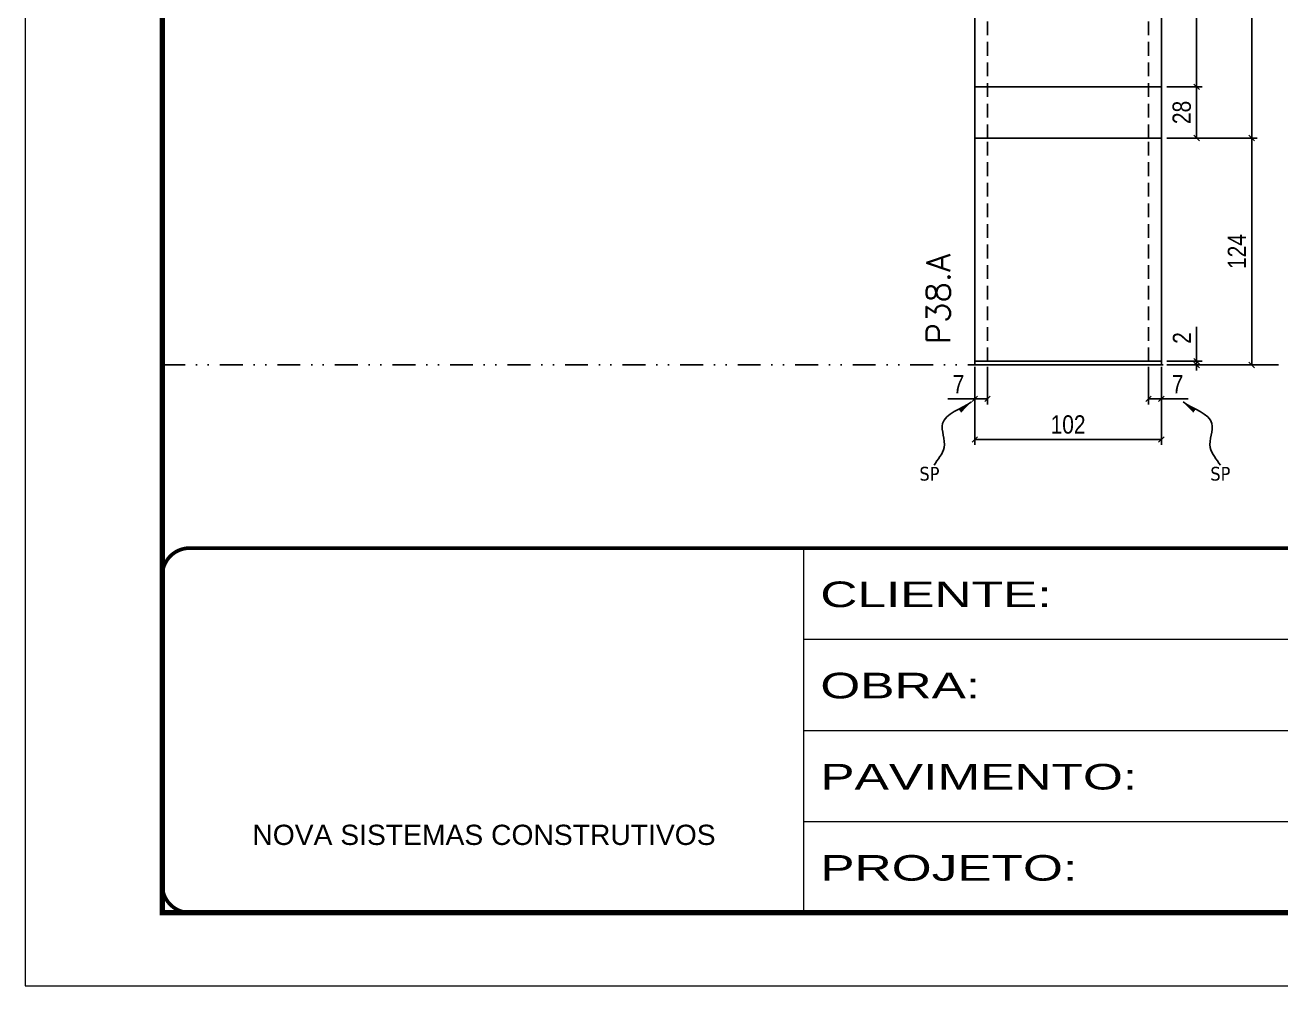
# Model space of a CAD drawing. Extents: x 14400 to 24104, y -21631 to 6985.
# Drawn here: x 19168 to 19855, y -3254 to -2729 of the extents above; entities that cross this region are included whole.
import ezdxf

# ---------------------------------------------------------------- set-up
doc = ezdxf.new("R2010")
doc.units = 0
for name, pattern in [('CONTINUO', [0]), ('DASHED', [0.75, 0.5, -0.25]), ('DIVIDE2', [0.625, 0.25, -0.125, 0, -0.125, 0, -0.125]), ('HIDDEN', [0.375, 0.25, -0.125])]:
    doc.linetypes.add(name, pattern=pattern)
for name, color, linetype in [('COTA', 241, 'Continuous'), ('Nível', 160, 'Continuous'), ('Painéis', 200, 'Continuous'), ('SARR_2.2x7', 40, 'Continuous'), ('texto', 7, 'Continuous')]:
    doc.layers.add(name, color=color, linetype=linetype)
for name, color, linetype, lineweight in [('Folhas', 255, 'Continuous', 9), ('SARRAFO DE PRESSAO', 251, 'DASHED', 9), ('Texto Seção', 7, 'Continuous', 15)]:
    doc.layers.add(name, color=color, linetype=linetype, lineweight=lineweight)
doc.styles.add('ARIAL', font='arial.ttf')
doc.styles.add('COTA TECNICA', font='techl___.ttf', dxfattribs={"height": 10})
doc.styles.add('COTA TECNICA-50', font='techl___.ttf', dxfattribs={"height": 10})
doc.styles.add('REGUA-120', font='ROMANS.shx', dxfattribs={"height": 15})
doc.styles.get("Standard").update_dxf_attribs({"font": 'arial.ttf'})
doc.styles.add('Tecnologia', font='')
doc.styles.get('Tecnologia').set_extended_font_data('Forgotten Futurist')
doc.dimstyles.new('COTA PAINEL-50', dxfattribs={"dimtxt": 10, "dimasz": 3, "dimexe": 3, "dimexo": 3, "dimgap": 3, "dimtad": 1, "dimdec": 1, "dimzin": 12, "dimdsep": 46, "dimtxsty": 'COTA TECNICA-50', "dimblk1": 'OBLIQUE', "dimblk2": 'OBLIQUE', "dimsah": 1, "dimcen": 0.9, "dimclrd": 4, "dimclre": 4, "dimclrt": 240, "dimadec": 1, "dimazin": 3, "dimtfac": 1, "dimtdec": 1, "dimtmove": 0, "dimatfit": 3, "dimfxl": 1, "dimtolj": 1, "dimtzin": 12, "dimarcsym": 0})
doc.dimstyles.new('PAINEL', dxfattribs={"dimtxt": 10, "dimasz": 3, "dimexe": 3, "dimexo": 3, "dimgap": 3, "dimtad": 1, "dimdec": 1, "dimzin": 12, "dimdsep": 46, "dimtxsty": 'COTA TECNICA', "dimblk1": 'OBLIQUE', "dimblk2": 'OBLIQUE', "dimsah": 1, "dimcen": 0.9, "dimclrd": 4, "dimclre": 4, "dimclrt": 240, "dimadec": 1, "dimazin": 3, "dimtfac": 1, "dimtdec": 1, "dimtmove": 0, "dimatfit": 3, "dimfxl": 1, "dimtolj": 1, "dimtzin": 12, "dimarcsym": 0})
doc.dimstyles.get("Standard").update_dxf_attribs({"dimtxt": 0.18, "dimasz": 0.18, "dimexe": 0.18, "dimexo": 0.0625, "dimgap": 0.09, "dimtad": 0, "dimtih": 1, "dimtoh": 1, "dimdec": 4, "dimzin": 0, "dimdsep": 46, "dimtxsty": 'Standard', "dimcen": 0.09, "dimadec": 0, "dimazin": 0, "dimtfac": 1, "dimtdec": 4, "dimtofl": 0, "dimtmove": 0, "dimatfit": 3, "dimfxl": 1, "dimtolj": 1, "dimtzin": 0, "dimarcsym": 0})

# ---------------------------------------------------------------- blocks, each defined once
blk = doc.blocks.new('9999999999')
at = {"color": 30, "linetype": 'CONTINUO'}
for p, q in [((98564.56, 34230.21), (98564.56, 34429.45)), ((98564.56, 34379.64), (99583.98, 34379.64)), ((98564.56, 34329.83), (99487.98, 34329.83)), ((98564.56, 34280.02), (99487.98, 34280.02))]:
    blk.add_line(p, q, dxfattribs=at)
at = {"color": 30, "linetype": 'CONTINUO', "const_width": 2}
blk.add_lwpolyline([(99583.98, 34230.21), (99583.98, 34414.45, 0.414214), (99568.98, 34429.45), (98228.98, 34429.45, 0.414214), (98213.98, 34414.45), (98213.98, 34245.21, 0.414214), (98228.98, 34230.21), (99583.98, 34230.21)], format="xyb", dxfattribs=at)
at = {"layer": 'Folhas'}
blk.add_lwpolyline([(98138.98, 34190.21), (99623.98, 34190.21), (99623.98, 35240.21), (98138.98, 35240.21)], close=True, dxfattribs=at)
at = {"layer": 'Folhas', "color": 30, "const_width": 3}
blk.add_lwpolyline([(98213.98, 34230.21), (99583.98, 34230.21), (99583.98, 35200.21), (98213.98, 35200.21)], close=True, dxfattribs=at)
at = {"color": 7, "linetype": 'Continuous', "ltscale": 5, "style": 'ARIAL'}
blk.add_text('NOVA SISTEMAS CONSTRUTIVOS', height=11.0592, dxfattribs=at).set_placement((98263.19, 34267.21))
at = {"layer": 'Folhas', "color": 7, "style": 'Tecnologia', "width": 1.5}
for s, p in [('CLIENTE:', (98573.65, 34397.17)), ('OBRA:', (98573.65, 34347.31)), ('PAVIMENTO:', (98573.65, 34297.5)), ('PROJETO:', (98573.65, 34247.69))]:
    blk.add_text(s, height=14, dxfattribs=at).set_placement(p)
blk = doc.blocks.new('_Oblique')
at = {"color": 0, "linetype": 'ByBlock', "lineweight": -2}
blk.add_line((-0.5, -0.5), (0.5, 0.5), dxfattribs=at)
blk = doc.blocks.new('*D1909')
at = {"layer": 'COTA', "color": 4, "lineweight": -2, "transparency": 16777216}
for p, q in [((19687.56, -2915.59), (19687.56, -2958.27)), ((19789.56, -2915.59), (19789.56, -2958.27)), ((19789.56, -2955.27), (19687.56, -2955.27))]:
    blk.add_line(p, q, dxfattribs=at)
at = {"layer": 'Defpoints', "color": 0, "transparency": 16777216}
for p in [(19687.56, -2912.59), (19789.56, -2912.59), (19687.56, -2955.27)]:
    blk.add_point(p, dxfattribs=at)
at = {"layer": 'COTA', "color": 4, "lineweight": -2, "transparency": 16777216, "xscale": 3, "yscale": 3, "zscale": 3, "rotation": 180}
blk.add_blockref('_Oblique', (19687.56, -2955.27), dxfattribs=at)
at = {"layer": 'COTA', "color": 4, "lineweight": -2, "transparency": 16777216, "xscale": 3, "yscale": 3, "zscale": 3}
blk.add_blockref('_Oblique', (19789.56, -2955.27), dxfattribs=at)
at = {"layer": 'COTA', "color": 240, "transparency": 16777216, "insert": (19738.56, -2947.17), "char_height": 10, "attachment_point": 5, "style": 'COTA TECNICA'}
blk.add_mtext('\\A1;102', dxfattribs=at)
blk = doc.blocks.new('*D1910')
at = {"layer": 'COTA', "color": 4, "lineweight": -2, "transparency": 16777216}
for p, q in [((19782.56, -2915.59), (19782.56, -2936.1)), ((19789.56, -2917.59), (19789.56, -2936.1)), ((19782.56, -2933.1), (19789.56, -2933.1)), ((19789.56, -2933.1), (19804.29, -2933.1))]:
    blk.add_line(p, q, dxfattribs=at)
at = {"layer": 'Defpoints', "color": 0, "transparency": 16777216}
for p in [(19782.56, -2912.59), (19789.56, -2914.59), (19789.56, -2933.1)]:
    blk.add_point(p, dxfattribs=at)
at = {"layer": 'COTA', "color": 4, "lineweight": -2, "transparency": 16777216, "xscale": 3, "yscale": 3, "zscale": 3, "rotation": 180}
blk.add_blockref('_Oblique', (19782.56, -2933.1), dxfattribs=at)
at = {"layer": 'COTA', "color": 4, "lineweight": -2, "transparency": 16777216, "xscale": 3, "yscale": 3, "zscale": 3}
blk.add_blockref('_Oblique', (19789.56, -2933.1), dxfattribs=at)
at = {"layer": 'COTA', "color": 240, "transparency": 16777216, "insert": (19798.43, -2925.03), "char_height": 10, "attachment_point": 5, "style": 'COTA TECNICA-50'}
blk.add_mtext('\\A1;7', dxfattribs=at)
blk = doc.blocks.new('*D1911')
at = {"layer": 'COTA', "color": 4, "lineweight": -2, "transparency": 16777216}
for p, q in [((19694.56, -2915.59), (19694.56, -2936.1)), ((19687.56, -2917.59), (19687.56, -2936.1)), ((19687.56, -2933.1), (19672.83, -2933.1)), ((19694.56, -2933.1), (19687.56, -2933.1))]:
    blk.add_line(p, q, dxfattribs=at)
at = {"layer": 'Defpoints', "color": 0, "transparency": 16777216}
for p in [(19687.56, -2914.59), (19694.56, -2912.59), (19687.56, -2933.1)]:
    blk.add_point(p, dxfattribs=at)
at = {"layer": 'COTA', "color": 4, "lineweight": -2, "transparency": 16777216, "xscale": 3, "yscale": 3, "zscale": 3, "rotation": 180}
blk.add_blockref('_Oblique', (19687.56, -2933.1), dxfattribs=at)
at = {"layer": 'COTA', "color": 4, "lineweight": -2, "transparency": 16777216, "xscale": 3, "yscale": 3, "zscale": 3}
blk.add_blockref('_Oblique', (19694.56, -2933.1), dxfattribs=at)
at = {"layer": 'COTA', "color": 240, "transparency": 16777216, "insert": (19678.7, -2925.03), "char_height": 10, "attachment_point": 5, "style": 'COTA TECNICA-50'}
blk.add_mtext('\\A1;7', dxfattribs=at)
blk = doc.blocks.new('*D1919')
at = {"layer": 'COTA', "color": 4, "linetype": 'ByBlock', "lineweight": -2, "transparency": 16777216}
for p, q in [((19792.56, -2790.59), (19841.93, -2790.59)), ((19838.93, -2914.59), (19838.93, -2790.59)), ((19792.56, -2914.59), (19841.93, -2914.59))]:
    blk.add_line(p, q, dxfattribs=at)
at = {"layer": 'Defpoints', "color": 0, "linetype": 'ByBlock', "transparency": 16777216}
for p in [(19789.56, -2790.59), (19838.93, -2790.59), (19789.56, -2914.59)]:
    blk.add_point(p, dxfattribs=at)
at = {"layer": 'COTA', "color": 4, "linetype": 'ByBlock', "lineweight": -2, "transparency": 16777216, "xscale": 3, "yscale": 3, "zscale": 3}
for p, rotation in [((19838.93, -2790.59), 90), ((19838.93, -2914.59), 270)]:
    blk.add_blockref('_Oblique', p, dxfattribs=dict(at, rotation=rotation))
at = {"layer": 'COTA', "color": 240, "linetype": 'ByBlock', "transparency": 16777216, "insert": (19830.86, -2852.59), "char_height": 10, "attachment_point": 5, "rotation": 90, "style": 'COTA TECNICA'}
blk.add_mtext('\\A1;124', dxfattribs=at)
blk = doc.blocks.new('*D1912')
at = {"layer": 'COTA', "color": 4, "lineweight": -2, "transparency": 16777216}
for p, q in [((19808.82, -2912.59), (19808.82, -2893.79)), ((19792.56, -2912.59), (19811.82, -2912.59)), ((19792.56, -2914.59), (19811.82, -2914.59)), ((19808.82, -2914.59), (19808.82, -2912.59)), ((19808.82, -2914.59), (19808.82, -2917.59))]:
    blk.add_line(p, q, dxfattribs=at)
at = {"layer": 'Defpoints', "color": 0, "transparency": 16777216}
for p in [(19789.56, -2912.59), (19789.56, -2914.59), (19808.82, -2914.59)]:
    blk.add_point(p, dxfattribs=at)
at = {"layer": 'COTA', "color": 4, "lineweight": -2, "transparency": 16777216, "xscale": 3, "yscale": 3, "zscale": 3}
for p, rotation in [((19808.82, -2912.59), 270), ((19808.82, -2914.59), 90)]:
    blk.add_blockref('_Oblique', p, dxfattribs=dict(at, rotation=rotation))
at = {"layer": 'COTA', "color": 240, "transparency": 16777216, "insert": (19800.82, -2899.84), "char_height": 10, "attachment_point": 5, "rotation": 90, "style": 'COTA TECNICA-50'}
blk.add_mtext('\\A1;2', dxfattribs=at)
blk = doc.blocks.new('*D1920')
at = {"layer": 'COTA', "color": 4, "linetype": 'ByBlock', "lineweight": -2, "transparency": 16777216}
for p, q in [((19792.56, -2790.59), (19841.93, -2790.59)), ((19838.93, -2914.59), (19838.93, -2790.59)), ((19792.56, -2914.59), (19841.93, -2914.59))]:
    blk.add_line(p, q, dxfattribs=at)
at = {"layer": 'Defpoints', "color": 0, "linetype": 'ByBlock', "transparency": 16777216}
for p in [(19789.56, -2790.59), (19838.93, -2790.59), (19789.56, -2914.59)]:
    blk.add_point(p, dxfattribs=at)
at = {"layer": 'COTA', "color": 4, "linetype": 'ByBlock', "lineweight": -2, "transparency": 16777216, "xscale": 3, "yscale": 3, "zscale": 3}
for p, rotation in [((19838.93, -2790.59), 90), ((19838.93, -2914.59), 270)]:
    blk.add_blockref('_Oblique', p, dxfattribs=dict(at, rotation=rotation))
at = {"layer": 'COTA', "color": 240, "linetype": 'ByBlock', "transparency": 16777216, "insert": (19830.86, -2852.59), "char_height": 10, "attachment_point": 5, "rotation": 90, "style": 'COTA TECNICA'}
blk.add_mtext('\\A1;124', dxfattribs=at)
blk = doc.blocks.new('*D1928')
at = {"layer": 'COTA', "color": 4, "lineweight": -2, "transparency": 16777216}
for p, q in [((19763.56, -2616.59), (19841.93, -2616.59)), ((19838.93, -2790.59), (19838.93, -2616.59)), ((19792.56, -2790.59), (19841.93, -2790.59))]:
    blk.add_line(p, q, dxfattribs=at)
at = {"layer": 'Defpoints', "color": 0, "transparency": 16777216}
for p in [(19760.56, -2616.59), (19838.93, -2616.59), (19789.56, -2790.59)]:
    blk.add_point(p, dxfattribs=at)
at = {"layer": 'COTA', "color": 4, "lineweight": -2, "transparency": 16777216, "xscale": 3, "yscale": 3, "zscale": 3}
for p, rotation in [((19838.93, -2616.59), 90), ((19838.93, -2790.59), 270)]:
    blk.add_blockref('_Oblique', p, dxfattribs=dict(at, rotation=rotation))
at = {"layer": 'COTA', "color": 240, "transparency": 16777216, "insert": (19830.86, -2703.59), "char_height": 10, "attachment_point": 5, "rotation": 90, "style": 'COTA TECNICA'}
blk.add_mtext('\\A1;174', dxfattribs=at)
blk = doc.blocks.new('*D1931')
at = {"layer": 'COTA', "color": 4, "lineweight": -2, "transparency": 16777216}
for p, q in [((19792.56, -2762.59), (19811.82, -2762.59)), ((19808.82, -2790.59), (19808.82, -2762.59)), ((19792.56, -2790.59), (19811.82, -2790.59))]:
    blk.add_line(p, q, dxfattribs=at)
at = {"layer": 'Defpoints', "color": 0, "transparency": 16777216}
for p in [(19789.56, -2762.59), (19808.82, -2762.59), (19789.56, -2790.59)]:
    blk.add_point(p, dxfattribs=at)
at = {"layer": 'COTA', "color": 4, "lineweight": -2, "transparency": 16777216, "xscale": 3, "yscale": 3, "zscale": 3}
for p, rotation in [((19808.82, -2762.59), 90), ((19808.82, -2790.59), 270)]:
    blk.add_blockref('_Oblique', p, dxfattribs=dict(at, rotation=rotation))
at = {"layer": 'COTA', "color": 240, "transparency": 16777216, "insert": (19800.72, -2776.59), "char_height": 10, "attachment_point": 5, "rotation": 90, "style": 'COTA TECNICA'}
blk.add_mtext('\\A1;28', dxfattribs=at)
blk = doc.blocks.new('*D1932')
at = {"layer": 'COTA', "color": 4, "lineweight": -2, "transparency": 16777216}
for p, q in [((19763.56, -2616.59), (19811.82, -2616.59)), ((19808.82, -2762.59), (19808.82, -2616.59)), ((19792.56, -2762.59), (19811.82, -2762.59))]:
    blk.add_line(p, q, dxfattribs=at)
at = {"layer": 'Defpoints', "color": 0, "transparency": 16777216}
for p in [(19760.56, -2616.59), (19808.82, -2616.59), (19789.56, -2762.59)]:
    blk.add_point(p, dxfattribs=at)
at = {"layer": 'COTA', "color": 4, "lineweight": -2, "transparency": 16777216, "xscale": 3, "yscale": 3, "zscale": 3}
for p, rotation in [((19808.82, -2616.59), 90), ((19808.82, -2762.59), 270)]:
    blk.add_blockref('_Oblique', p, dxfattribs=dict(at, rotation=rotation))
at = {"layer": 'COTA', "color": 240, "transparency": 16777216, "insert": (19800.72, -2689.59), "char_height": 10, "attachment_point": 5, "rotation": 90, "style": 'COTA TECNICA'}
blk.add_mtext('\\A1;146', dxfattribs=at)

msp = doc.modelspace()

# ---------------------------------------------------------------- linework, layer by layer
at = {"layer": 'Nível', "color": 4, "linetype": 'DIVIDE2', "ltscale": 50}
msp.add_line((19243.47, -2914.59), (20613.47, -2914.59), dxfattribs=at)
at = {"layer": 'Painéis'}
for p, q in [((19687.56, -2912.59), (19687.56, -2616.59)), ((19789.56, -2662.59), (19789.56, -2912.59)), ((19789.56, -2762.59), (19687.56, -2762.59)), ((19789.56, -2790.59), (19687.56, -2790.59)), ((19687.56, -2912.59), (19789.56, -2912.59))]:
    msp.add_line(p, q, dxfattribs=at)
msp.add_lwpolyline([(19789.56, -2912.59), (19687.56, -2912.59), (19687.56, -2914.59), (19789.56, -2914.59)], close=True, dxfattribs=at)
at = {"layer": 'SARR_2.2x7', "linetype": 'HIDDEN', "ltscale": 30}
for p, q in [((19694.56, -2790.59), (19694.56, -2616.59)), ((19782.56, -2790.59), (19782.56, -2662.59)), ((19694.56, -2912.59), (19694.56, -2790.59)), ((19782.56, -2912.59), (19782.56, -2790.59))]:
    msp.add_line(p, q, dxfattribs=at)

# ---------------------------------------------------------------- block references
at = {"layer": 'SARRAFO DE PRESSAO', "color": 6, "linetype": 'ByBlock'}
msp.add_blockref('9999999999', (-78970.51, -37444.08), dxfattribs=at)

# ---------------------------------------------------------------- texts
at = {"layer": 'texto', "color": 0, "char_height": 7.5, "attachment_point": 5}
for insert in [(19662.78, -2974.08), (19821.81, -2974.08)]:
    msp.add_mtext('{\\fTahoma|b0|i0|c0|p34;\\C4;SP}', dxfattribs=dict(at, insert=insert))
at = {"layer": 'Texto Seção', "insert": (19674.09, -2903.34), "char_height": 13, "width": 285.3299, "attachment_point": 7, "rotation": 90, "style": 'REGUA-120'}
msp.add_mtext('P38.A', dxfattribs=at)

# ---------------------------------------------------------------- dimensions: what is measured, and where the dimension line sits
at = {"layer": 'COTA'}
for base, p1, p2, angle, dimstyle, picture, middle in [((19838.93, -2616.59), (19789.56, -2790.59), (19760.56, -2616.59), 90, 'PAINEL', '*D1928', (19830.86, -2703.59)), ((19808.82, -2762.59), (19789.56, -2790.59), (19789.56, -2762.59), 90, 'PAINEL', '*D1931', (19800.72, -2776.59)), ((19687.56, -2933.1), (19694.56, -2912.59), (19687.56, -2914.59), 180, 'COTA PAINEL-50', '*D1911', (19678.7, -2925.03))]:
    dim = msp.add_linear_dim(base=base, p1=p1, p2=p2, angle=angle, dimstyle=dimstyle, dxfattribs=at)
    dim.commit()
    dim.dimension.update_dxf_attribs({"geometry": picture, "text_midpoint": middle})
for base, p1, p2, angle, override, picture, middle in [((19808.82, -2616.59), (19789.56, -2762.59), (19760.56, -2616.59), 90, {"dimtmove": 1}, '*D1932', (19800.72, -2689.59)), ((19687.56, -2955.27), (19789.56, -2912.59), (19687.56, -2912.59), 180, {"dimarcsym": 2}, '*D1909', (19738.56, -2947.17))]:
    dim = msp.add_linear_dim(base=base, p1=p1, p2=p2, angle=angle, dimstyle='PAINEL', override=override, dxfattribs=at)
    dim.commit()
    dim.dimension.update_dxf_attribs({"geometry": picture, "text_midpoint": middle})
at = {"layer": 'COTA', "linetype": 'ByBlock'}
for picture in ['*D1919', '*D1920']:
    dim = msp.add_aligned_dim(p1=(19789.56, -2914.59), p2=(19789.56, -2790.59), distance=-49.37, dimstyle='PAINEL', dxfattribs=at)
    dim.commit()
    dim.dimension.update_dxf_attribs({"geometry": picture, "text_midpoint": (19830.86, -2852.59)})
at = {"layer": 'COTA'}
dim = msp.add_linear_dim(base=(19808.82, -2914.59), p1=(19789.56, -2912.59), p2=(19789.56, -2914.59), angle=90, dimstyle='COTA PAINEL-50', dxfattribs=at)
dim.commit()
dim.dimension.update_dxf_attribs({"geometry": '*D1912', "text_midpoint": (19808.82, -2899.84), "dimtype": 160})
dim = msp.add_linear_dim(base=(19789.56, -2933.1), p1=(19782.56, -2912.59), p2=(19789.56, -2914.59), dimstyle='COTA PAINEL-50', dxfattribs=at)
dim.commit()
dim.dimension.update_dxf_attribs({"geometry": '*D1910', "text_midpoint": (19798.43, -2925.03)})

# ---------------------------------------------------------------- leaders
at = {"layer": 'COTA', "path_type": 1}
for points in [[(19685.73, -2934.77), (19669.95, -2946.61), (19670.87, -2959.61), (19665.32, -2969.39)], [(19801.39, -2934.77), (19817.18, -2946.61), (19816.25, -2959.61), (19821.8, -2969.39)]]:
    msp.add_leader(points, dimstyle='Standard', override={"dimasz": 8}, dxfattribs=at)

doc.saveas('drawing.dxf')
